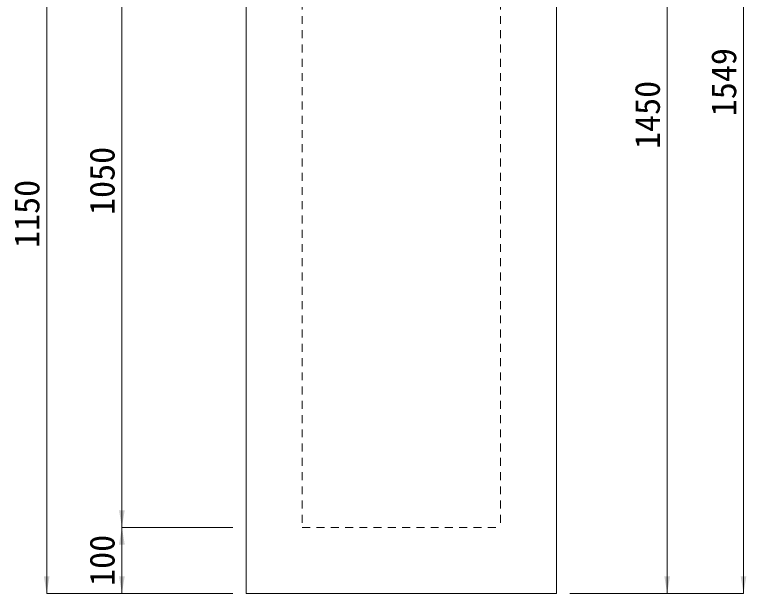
# Model space of a CAD drawing. Units: millimetres at full size, sheet at 1:40. Extents: x 69750 to 116230, y -28801 to 513.
# Drawn here: x 95997 to 97105, y -19185 to -18308 of the extents above; entities that cross this region are included whole.
import ezdxf
from ezdxf.enums import TextEntityAlignment as Align

# ---------------------------------------------------------------- set-up
doc = ezdxf.new("R2010")
doc.units = ezdxf.units.MM
doc.header["$LTSCALE"] = 40
doc.linetypes.add('USER1', pattern=[0.54, 0.3, -0.24])
doc.layers.add('寸法線', color=7, linetype='Continuous', lineweight=9)
doc.layers.add('本体', color=7, linetype='Continuous', lineweight=20)
doc.styles.add('ＭＳ ゴシック', font='')
doc.styles.get('ＭＳ ゴシック').set_extended_font_data('MS Gothic')

# ---------------------------------------------------------------- blocks, each defined once
blk = doc.blocks.new('filled_arrow')
at = {"color": 0, "linetype": 'Continuous', "lineweight": -2}
blk.add_solid([(7.5, 1.25), (0, 0), (7.5, -1.25)], dxfattribs=at)

msp = doc.modelspace()

# ---------------------------------------------------------------- linework, layer by layer
at = {"layer": '寸法線'}
for p, q in [((97100.28, -17635.88), (97100.28, -19185.18)), ((96984.69, -17735.18), (96984.69, -19185.18)), ((96045.35, -18035.18), (96045.35, -19185.18)), ((96159.2, -19085.18), (96159.2, -18035.18)), ((96327.33, -19085.18), (96159.2, -19085.18)), ((96159.2, -19185.18), (96159.2, -19085.18)), ((96327.33, -19085.18), (96159.2, -19085.18)), ((96327.33, -19185.18), (96045.35, -19185.18)), ((96327.33, -19185.18), (96159.2, -19185.18)), ((96837.32, -19185.18), (97100.28, -19185.18)), ((96907.15, -19185.18), (96984.69, -19185.18))]:
    msp.add_line(p, q, dxfattribs=at)
at = {"layer": '本体'}
for p, q in [((96347.32, -17735.18), (96347.33, -19185.18)), ((96817.32, -19185.18), (96817.32, -17735.18)), ((96347.33, -19185.18), (96817.32, -19185.18))]:
    msp.add_line(p, q, dxfattribs=at)
at = {"layer": '本体', "linetype": 'USER1', "lineweight": 9}
for p, q in [((96432.33, -17964.65), (96432.33, -19085.18)), ((96732.32, -17964.65), (96732.33, -19085.18)), ((96432.33, -19085.18), (96732.33, -19085.18))]:
    msp.add_line(p, q, dxfattribs=at)

# ---------------------------------------------------------------- block references
at = {"layer": '寸法線', "xscale": 3.47, "yscale": 3.47}
for p, rotation in [((96159.2, -19085.18), 90), ((96159.2, -19085.18), 270), ((96045.35, -19185.18), 90), ((96159.2, -19185.18), 90), ((96984.69, -19185.18), 90), ((97100.28, -19185.18), 90)]:
    msp.add_blockref('filled_arrow', p, dxfattribs=dict(at, rotation=rotation))

# ---------------------------------------------------------------- texts
at = {"layer": '寸法線', "style": 'ＭＳ ゴシック'}
for s, p in [('1549', (97070.28, -18410.53)), ('1450', (96954.69, -18460.18)), ('1050', (96129.2, -18560.18)), ('1150', (96015.35, -18610.18)), ('100', (96129.2, -19135.18))]:
    msp.add_text(s, height=37.98, rotation=90, dxfattribs=at).set_placement(p, align=Align.MIDDLE_CENTER)

doc.saveas('drawing.dxf')
